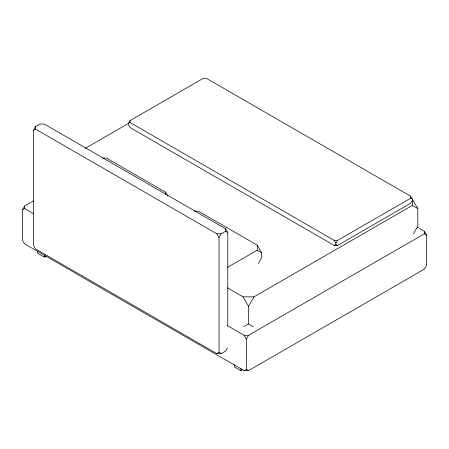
<?xml version="1.0" encoding="UTF-8"?>
<svg xmlns="http://www.w3.org/2000/svg" width="449" height="449" viewBox="0 0 449 449"><rect width="100%" height="100%" fill="white"/><g stroke="black" fill="none" stroke-linecap="round" stroke-linejoin="round"><path stroke-width="0.67" d="M417.087 227.076L424.367 231.28L426.55 235.063L426.55 265.331L424.367 269.114L248.527 370.633L244.161 370.633L24.633 243.891L22.45 240.108L22.45 209.84L24.633 208.577L24.633 206.057L33.731 200.804M85.31 148.327L130.03 122.51L130.03 120.618L203.201 78.367L206.478 78.367L410.712 196.28L417.811 208.577L417.811 226.234L413.377 233.918M165.524 194.703L165.524 192.183L106.548 158.132L102.512 158.132M426.55 235.063L424.367 233.8L424.367 231.28M227.463 347.84L225.594 351.084L221.222 353.604L216.856 353.604L35.555 248.937L33.372 245.148L33.372 130.39L35.555 126.607L39.927 124.081L44.294 124.081L225.594 228.754L227.778 232.537L227.778 325.609M22.45 209.84L24.633 206.057M130.03 120.618L128.392 123.453L128.392 124.715L130.03 127.55L334.264 245.463L337.541 245.463L410.712 203.217L412.35 200.383M216.856 353.604L219.039 352.347L219.039 237.583L221.222 233.8L225.594 231.274L227.778 232.537M258.27 263.58L261.632 257.76L261.632 252.714L257.266 245.148L198.29 211.097L194.254 211.097M253.382 326.771L248.527 323.97L248.527 306.313L253.988 296.856L412.35 205.423L417.811 208.577M244.161 370.633L246.344 369.37L246.344 339.102L248.527 335.319L424.367 233.8M334.264 245.463L335.903 244.52L335.903 243.257L337.541 240.423L410.712 198.172L412.35 199.12L412.35 205.423M33.372 130.39L35.555 129.127L35.555 126.607M37.738 251.249L37.738 253.348L44.294 257.131L46.079 256.098M227.536 267.357L257.266 250.194L261.632 252.714M243.672 326.771L248.527 323.97M234.327 364.745L234.327 366.85L240.883 370.633L242.668 369.6M35.555 129.127L216.856 233.8L221.222 233.8M130.03 122.51L334.264 240.423L337.541 240.423M227.289 287.747L243.066 296.856L253.988 296.856M227.177 325.519L244.161 335.319L248.527 335.319M335.903 244.52L337.541 245.463M24.633 208.577L33.731 213.831M219.039 352.347L221.222 353.604M246.344 369.37L248.527 370.633M334.264 240.423L335.903 243.257M216.856 233.8L219.039 237.583M243.066 296.856L248.527 306.313M165.524 192.183L167.875 196.258M244.161 335.319L246.344 339.102M410.712 196.28L410.712 198.172M257.266 245.148L257.266 250.194M240.883 368.528L240.883 370.633M225.594 228.754L225.594 231.274M44.294 255.032L44.294 257.131"/></g></svg>
